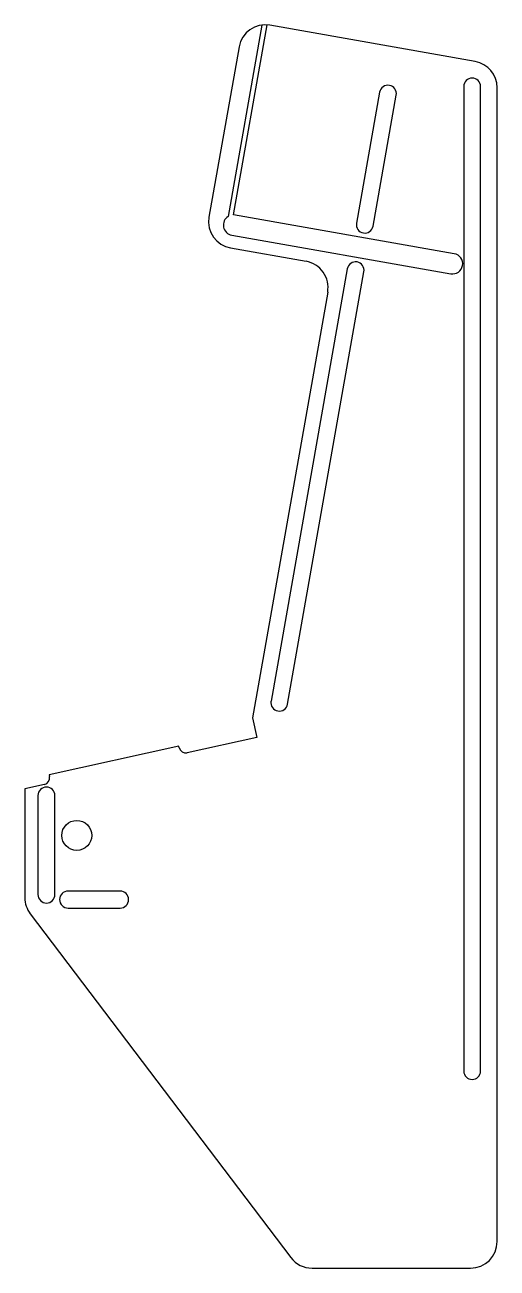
# Model space of a CAD drawing. Header units: inches. Extents: x 0 to 17.8, y -18 to 28.7.
import ezdxf

# ---------------------------------------------------------------- set-up
doc = ezdxf.new("R2010")
doc.units = ezdxf.units.IN
doc.header["$MEASUREMENT"] = 0

msp = doc.modelspace()

# ---------------------------------------------------------------- linework, layer by layer
at = {"color": 7, "linetype": 'Continuous', "lineweight": 25}
for p, q in [((8.912, 28.706), (7.644, 21.513)), ((7.842, 21.574), (9.101, 28.711)), ((16.924, 27.338), (9.208, 28.698)), ((8.049, 27.887), (6.92, 21.486)), ((13.332, 26.183), (12.464, 21.259)), ((16.495, 26.394), (16.495, -10.606)), ((17.13, -10.606), (17.13, 26.394)), ((17.75, -17.016), (17.75, 26.353)), ((13.089, 21.149), (13.958, 26.073)), ((16.139, 20.111), (7.842, 21.574)), ((7.775, 20.809), (16.006, 19.358)), ((7.732, 20.328), (10.57, 19.827)), ((12.116, 19.544), (9.251, 3.294)), ((9.877, 3.184), (12.742, 19.433)), ((11.381, 18.669), (8.559, 2.666)), ((8.559, 2.666), (8.721, 1.933)), ((8.721, 1.933), (6.102, 1.353)), ((5.79, 1.604), (0.909, 0.522)), ((5.804, 1.543), (5.79, 1.604)), ((0.909, 0.522), (0.922, 0.461)), ((0.732, 0.162), (0, 0)), ((0, 0), (0, -4.095)), ((0.492, -0.251), (0.492, -3.976)), ((1.127, -3.976), (1.127, -0.251)), ((3.583, -3.846), (1.623, -3.846)), ((1.623, -4.481), (3.583, -4.481)), ((0.203, -4.7), (9.998, -17.62)), ((10.795, -18.016), (16.75, -18.016))]:
    msp.add_line(p, q, dxfattribs=at)
msp.add_circle((1.952, -1.75), 0.563, dxfattribs=at)
for centre, radius, start, end in [((9.034, 27.714), 1, 79.9989, 169.9989), ((16.75, 26.353), 1, 0, 79.9989), ((16.812, 26.394), 0.318, 0, 180), ((13.645, 26.128), 0.317, 350, 170), ((7.842, 21.186), 0.382, 121.2045, 260), ((7.905, 21.312), 1, 169.9989, 259.9989), ((12.777, 21.204), 0.317, 170, 350), ((16.073, 19.735), 0.382, 260, 80), ((10.396, 18.842), 1, 349.9989, 79.9989), ((12.429, 19.488), 0.318, 350, 170), ((9.564, 3.239), 0.318, 170, 350), ((6.048, 1.597), 0.25, 192.5, 282.5), ((0.81, -0.251), 0.317, 0, 180), ((0.678, 0.406), 0.25, 282.5, 12.5), ((1, -4.095), 1, 180, 217.1674), ((0.81, -3.976), 0.317, 180, 0), ((1.623, -4.164), 0.318, 90, 270), ((3.583, -4.164), 0.318, 270, 90), ((16.812, -10.606), 0.318, 180, 0), ((16.75, -17.016), 1, 270, 0), ((10.795, -17.016), 1, 217.1674, 270)]:
    msp.add_arc(centre, radius, start, end, dxfattribs=at)

doc.saveas('drawing.dxf')
